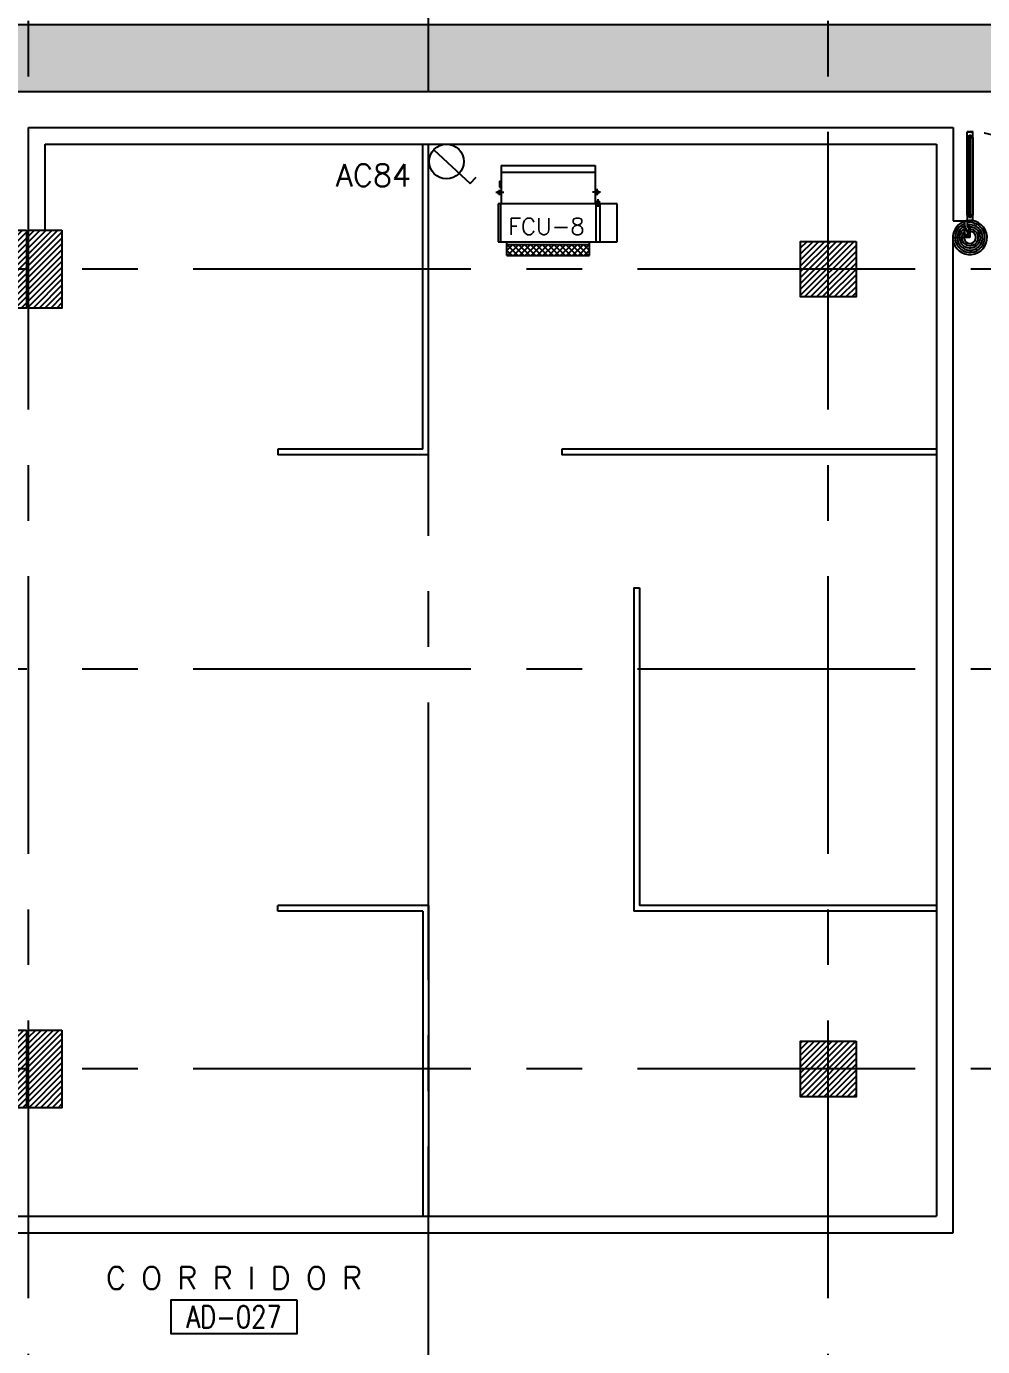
# Model space of a CAD drawing. Extents: x 417866.9 to 417960.2, y 43448 to 43538.2.
# Drawn here: x 417915.52 to 417924.13, y 43471.57 to 43483.46 of the extents above; entities that cross this region are included whole.
import ezdxf
from ezdxf.enums import TextEntityAlignment as Align

# ---------------------------------------------------------------- set-up
doc = ezdxf.new("R2010")
doc.units = 0
doc.header["$MEASUREMENT"] = 0
doc.linetypes.add('CENTERX2', pattern=[4, 2.5, -0.5, 0.5, -0.5])
doc.linetypes.add('HIDDEN', pattern=[0.375, 0.25, -0.125])
doc.layers.get('0').update_dxf_attribs({"color": 11, "linetype": 'CONTINUOUS'})
for name, color, linetype in [('AXES', 11, 'CENTERX2'), ('COL', 11, 'CONTINUOUS'), ('DOOR', 11, 'CONTINUOUS'), ('E-SOCKETS', 4, 'CONTINUOUS'), ('E-TRAY', 2, 'CONTINUOUS'), ('EJ', 11, 'CONTINUOUS'), ('FCU', 7, 'CONTINUOUS'), ('HAT', 11, 'CONTINUOUS'), ('PART', 11, 'CONTINUOUS'), ('RM-BOX', 11, 'CONTINUOUS'), ('RM-NAME', 11, 'CONTINUOUS'), ('RM-NO', 11, 'CONTINUOUS'), ('SCD', 2, 'CONTINUOUS'), ('WALL', 11, 'CONTINUOUS')]:
    doc.layers.add(name, color=color, linetype=linetype)
doc.styles.add('ROMANS', font='ROMANS.shx', dxfattribs={"width": 0.6})

# ---------------------------------------------------------------- blocks, each defined once
blk = doc.blocks.new('A$C5C1537D1')
at = {"layer": 'DOOR', "color": 0, "linetype": 'ByBlock'}
for p, q in [((25, 900), (25, 950)), ((75, 950), (25, 950)), ((25, 950), (75, 950)), ((25, 900), (42, 900)), ((42, 900), (42, 920)), ((42, 920), (58, 920)), ((58, 900), (58, 920)), ((58, 900), (75, 900)), ((75, 900), (75, 950)), ((1509, 855), (1509, 790)), ((1518, 855), (1509, 855)), ((1518, 778), (1518, 868)), ((1525, 868), (1518, 868)), ((1518, 855), (1518, 790)), ((1525, 900), (1525, 950)), ((1525, 950), (1575, 950)), ((1575, 950), (1525, 950)), ((1542, 900), (1525, 900)), ((1542, 900), (1542, 920)), ((1558, 920), (1542, 920)), ((1558, 900), (1558, 920)), ((1575, 900), (1558, 900)), ((1575, 900), (1575, 950)), ((1575, 868), (1582, 868)), ((1582, 778), (1582, 868)), ((1582, 855), (1582, 790)), ((1582, 855), (1591, 855)), ((1591, 855), (1591, 790)), ((1518, 790), (1509, 790)), ((1525, 778), (1518, 778)), ((1575, 778), (1582, 778)), ((1582, 790), (1591, 790)), ((0, 150), (25, 150)), ((0, 0), (0, 150)), ((25, 200), (25, 150)), ((42, 200), (25, 200)), ((25, 150), (25, 100)), ((75, 150), (25, 150)), ((42, 180), (42, 200)), ((58, 180), (42, 180)), ((58, 200), (58, 180)), ((75, 200), (58, 200)), ((75, 150), (75, 200)), ((1525, 150), (1525, 200)), ((1525, 200), (1542, 200)), ((1525, 150), (1575, 150)), ((1542, 200), (1542, 180)), ((1542, 180), (1558, 180)), ((1558, 180), (1558, 200)), ((1558, 200), (1575, 200)), ((1575, 200), (1575, 150)), ((1575, 150), (1575, 100)), ((1600, 150), (1575, 150)), ((1600, 0), (1600, 150)), ((50, 0), (0, 0)), ((25, 100), (50, 100)), ((50, 100), (50, 0)), ((1575, 100), (1550, 100)), ((1550, 100), (1550, 0)), ((1550, 0), (1600, 0))]:
    blk.add_line(p, q, dxfattribs=at)
at = {"layer": 'DOOR', "linetype": 'ByBlock'}
for p, q in [((25, 200), (25, 900)), ((42, 200), (42, 900)), ((58, 200), (58, 900)), ((75, 900), (75, 200)), ((1525, 900), (1525, 200)), ((1542, 200), (1542, 900)), ((1558, 200), (1558, 900)), ((1575, 200), (1575, 900))]:
    blk.add_line(p, q, dxfattribs=at)
at = {"layer": 'DOOR', "color": 9, "linetype": 'ByBlock'}
for p, q in [((50, 0), (0, 114)), ((50, 0), (0, 40)), ((50, 0), (37, 100)), ((1550, 0), (1600, 114)), ((1550, 0), (1563, 100)), ((1550, 0), (1600, 40))]:
    blk.add_line(p, q, dxfattribs=at)
at = {"layer": 'DOOR', "color": 0, "linetype": 'ByBlock'}
for centre in [(1476, 823), (1624, 823)]:
    blk.add_circle(centre, 32.4, dxfattribs=at)
at = {"layer": 'DOOR', "linetype": 'HIDDEN', "ltscale": 0.5}
for centre, start, end in [((50, 199), 356.2751, 91.9062), ((1550, 199), 88.0938, 183.7249)]:
    blk.add_arc(centre, 752, start, end, dxfattribs=at)
at = {"layer": 'DOOR', "color": 9, "linetype": 'ByBlock'}
for centre, radius, start, end in [((50, 0), 154, 103.7142, 108.8947), ((50, 0), 134, 100.72, 111.8402), ((1550, 0), 134, 68.1598, 79.28), ((1550, 0), 154, 71.1053, 76.2858), ((50, 0), 114, 102.6226, 115.9162), ((50, 0), 94.4, 90, 121.9818), ((50, 0), 74.4, 90, 132.2236), ((50, 0), 54.4, 90, 156.7926), ((50, 0), 34.4, 90, 180), ((50, 0), 14.4, 90, 180), ((1550, 0), 94.4, 58.0182, 90), ((1550, 0), 74.4, 47.7764, 90), ((1550, 0), 54.4, 23.2074, 90), ((1550, 0), 34.4, 0, 90), ((1550, 0), 14.4, 0, 90), ((1550, 0), 114, 64.0838, 77.3774)]:
    blk.add_arc(centre, radius, start, end, dxfattribs=at)
at = {"layer": 'WALL', "linetype": 'ByBlock'}
for p, q in [((0, 150), (0, 0)), ((1600, 150), (1600, 0))]:
    blk.add_line(p, q, dxfattribs=at)
blk = doc.blocks.new('COL50')
at = {"layer": 'COL'}
blk.add_lwpolyline([(-250, 250), (-250, -250), (250, -250), (250, 250)], close=True, dxfattribs=at)
blk = doc.blocks.new('*X74')
at = {"color": 0}
for p, q in [((227925, 17861), (228425, 18361)), ((227929, 17918), (228372, 18361)), ((227929, 17971), (228319, 18361)), ((227929, 18024), (228266, 18361)), ((227929, 18077), (228213, 18361)), ((227929, 18130), (228160, 18361)), ((227929, 18183), (228107, 18361)), ((227929, 18236), (228054, 18361)), ((227929, 18289), (228000, 18361)), ((227929, 18342), (227947, 18361)), ((227978, 17861), (228429, 18312)), ((228031, 17861), (228429, 18259)), ((228084, 17861), (228429, 18206)), ((228137, 17861), (228429, 18153)), ((228190, 17861), (228429, 18100)), ((228243, 17861), (228429, 18047)), ((228296, 17861), (228429, 17994)), ((228349, 17861), (228429, 17941)), ((228402, 17861), (228429, 17888))]:
    blk.add_line(p, q, dxfattribs=at)
blk = doc.blocks.new('*X81')
at = {"color": 0}
for p, q in [((227929, 25077), (228412, 25561)), ((227929, 25130), (228359, 25561)), ((227929, 25183), (228306, 25561)), ((227929, 25236), (228253, 25561)), ((227929, 25289), (228200, 25561)), ((227929, 25342), (228147, 25561)), ((227929, 25395), (228094, 25561)), ((227929, 25449), (228041, 25561)), ((227929, 25502), (227988, 25561)), ((227929, 25555), (227935, 25561)), ((227965, 25061), (228429, 25524)), ((228018, 25061), (228429, 25471)), ((228071, 25061), (228429, 25418)), ((228124, 25061), (228429, 25365)), ((228177, 25061), (228429, 25312)), ((228230, 25061), (228429, 25259)), ((228283, 25061), (228429, 25206)), ((228337, 25061), (228429, 25153)), ((228390, 25061), (228429, 25100))]:
    blk.add_line(p, q, dxfattribs=at)
blk = doc.blocks.new('RM1')
at = {"layer": 'RM-BOX'}
blk.add_lwpolyline([(570, -200), (-570, -200), (-570, -500), (570, -500)], close=True, dxfattribs=at)
at = {"layer": 'RM-NAME', "style": 'ROMANS'}
for tag, p in [('ROOMNAME1', (0, 324)), ('ROOMNAME2', (0, 0))]:
    blk.add_attdef(tag, text='', height=200, dxfattribs=at).set_placement(p, align=Align.MIDDLE)
at = {"layer": 'RM-NO', "style": 'ROMANS', "width": 0.8}
blk.add_attdef('ROOMNO', text='', height=200, dxfattribs=at).set_placement((0, -350), align=Align.MIDDLE)
blk = doc.blocks.new('C11')
at = {"layer": 'HAT'}
h = blk.add_hatch(dxfattribs=at)
h.set_pattern_fill('ANSI31', color=256, scale=300, style=0)
h.set_pattern_definition([(45, (-383765.23, -62181), (-26.5165043, 26.5165043), [])])
h.paths.add_polyline_path([(-20, 350), (-20, 700), (-320, 700), (-320, 350)])
h.paths.add_polyline_path([(-320, 0), (-20, 0), (-20, 350), (-320, 350)])
h = blk.add_hatch(dxfattribs=at)
h.set_pattern_fill('ANSI31', color=256, scale=300, style=0)
h.set_pattern_definition([(45, (-383445.23, -62181), (-26.5165043, 26.5165043), [])])
h.paths.add_polyline_path([(300, 350), (300, 700), (0, 700), (0, 350)])
h.paths.add_polyline_path([(0, 0), (300, 0), (300, 350), (0, 350)])
at = {"layer": 'COL'}
for points in [[(-20, 700), (-20, 0), (-320, 0), (-320, 700)], [(300, 700), (300, 0), (0, 0), (0, 700)]]:
    blk.add_lwpolyline(points, close=True, dxfattribs=at)
blk = doc.blocks.new('*X226')
at = {"color": 0}
for p, q in [((16890, -2467), (16943, -2414)), ((16890, -2520), (16990, -2420)), ((16990, -2565), (16890, -2465)), ((16890, -2573), (16990, -2473)), ((16990, -2512), (16892, -2414)), ((16990, -2459), (16945, -2414)), ((16990, -2619), (16890, -2519)), ((16890, -2626), (16990, -2526)), ((16990, -2672), (16890, -2572)), ((16890, -2679), (16990, -2579)), ((16990, -2725), (16890, -2625)), ((16890, -2732), (16990, -2632)), ((16990, -2778), (16890, -2678)), ((16890, -2785), (16990, -2685)), ((16990, -2831), (16890, -2731)), ((16890, -2838), (16990, -2738)), ((16990, -2884), (16890, -2784)), ((16890, -2891), (16990, -2791)), ((16990, -2937), (16890, -2837)), ((16890, -2944), (16990, -2844)), ((16990, -2990), (16890, -2890)), ((16890, -2997), (16990, -2897)), ((16990, -3043), (16890, -2943)), ((16890, -3050), (16990, -2950)), ((16990, -3096), (16890, -2996)), ((16890, -3103), (16990, -3003)), ((16990, -3149), (16890, -3049)), ((16892, -3155), (16990, -3056)), ((16944, -3155), (16890, -3102)), ((16945, -3155), (16990, -3109))]:
    blk.add_line(p, q, dxfattribs=at)
blk = doc.blocks.new('WHE06')
at = {"color": 2}
for p, q in [((689, 621), (346, 621)), ((346, 621), (346, 469)), ((689, 469), (689, 621)), ((60, -422), (60, 422)), ((212, 437), (269, 437)), ((232, 452), (232, 422)), ((232, 452), (252, 452)), ((242, 472), (242, 399)), ((252, 452), (252, 422)), ((305, 448), (373, 448)), ((321, 458), (321, 438)), ((321, 458), (346, 458)), ((321, 438), (346, 438)), ((346, 430), (689, 430)), ((811, 371), (689, 371)), ((711, -371), (711, 371)), ((811, -371), (811, 371)), ((142, -437), (142, -422)), ((142, -437), (197, -437)), ((197, -437), (197, -422)), ((221, -437), (269, -437)), ((232, -452), (232, -422)), ((232, -452), (252, -452)), ((242, -472), (242, -399)), ((252, -452), (252, -422)), ((346, -430), (689, -430)), ((811, -371), (689, -371))]:
    blk.add_line(p, q, dxfattribs=at)
at = {"color": 6}
for p, q in [((0, -422), (0, 422)), ((0, 422), (346, 422)), ((346, 469), (346, -451)), ((689, 469), (346, 469)), ((689, -451), (689, 469)), ((0, -422), (346, -422)), ((346, -451), (689, -451))]:
    blk.add_line(p, q, dxfattribs=at)
at = {"color": 2}
blk.add_blockref('*X226', (-16179, 2784), dxfattribs=at)

msp = doc.modelspace()

# ---------------------------------------------------------------- hatches: boundary and pattern name
at = {"layer": 'HAT'}
h = msp.add_hatch(dxfattribs=at)
h.set_pattern_fill('ANGLE', color=256, style=0)
h.set_pattern_definition([(0, (0, 0), (0, 0.275), [0.2, -0.075]), (90, (0, 0), (-0.275, 2e-17), [0.2, -0.075])])
h.paths.add_polyline_path([(417898.0311, 43492.6743), (417897.4311, 43492.6743), (417897.4311, 43483.2546), (417897.8107, 43482.875), (417906.0796, 43482.875), (417907.2753, 43481.6793), (417914.1411, 43481.6793), (417915.3368, 43482.875), (417933.6467, 43482.875), (417933.9467, 43482.575), (417933.9467, 43474.8441), (417934.3225, 43474.4684), (417942.1008, 43474.4684), (417942.1008, 43474.7684), (417934.4467, 43474.7684), (417934.2467, 43474.9684), (417934.2467, 43482.575), (417934.5467, 43482.875), (417936.3308, 43482.875), (417936.6308, 43483.175), (417938.2984, 43483.175), (417938.7484, 43483.625), (417938.7484, 43489.0378), (417938.4484, 43489.0378), (417938.4484, 43483.7492), (417938.1741, 43483.475), (417915.0883, 43483.475), (417913.8926, 43482.2793), (417907.5238, 43482.2793), (417906.3281, 43483.475), (417898.2796, 43483.475), (417898.0311, 43483.7235)])

# ---------------------------------------------------------------- linework, layer by layer
at = {"layer": 'AXES'}
for p, q in [((417922.7366, 43460.01), (417922.7366, 43537.5491)), ((417915.5366, 43460.01), (417915.5366, 43537.1991)), ((417919.1366, 43466.8743), (417919.1366, 43525.6943)), ((417959.5194, 43481.2743), (417889.6966, 43481.2743)), ((417959.5194, 43477.6743), (417889.6966, 43477.6743)), ((417959.5194, 43474.0743), (417889.6966, 43474.0743))]:
    msp.add_line(p, q, dxfattribs=at)
at = {"layer": 'E-SOCKETS'}
for p, q in [((417919.184, 43482.3495), (417919.5118, 43482.0444)), ((417919.5118, 43482.0444), (417919.5663, 43482.1029))]:
    msp.add_line(p, q, dxfattribs=at)
msp.add_circle((417919.2983, 43482.2431), 0.1562, dxfattribs=at)
at = {"layer": 'E-TRAY', "color": 4}
msp.add_lwpolyline([(417915.3368, 43482.875), (417933.6467, 43482.875), (417933.9467, 43482.575), (417933.9467, 43474.8441), (417934.3225, 43474.4684), (417942.1008, 43474.4684), (417942.1008, 43474.7684), (417934.4467, 43474.7684), (417934.2467, 43474.9684), (417934.2467, 43482.575), (417934.5467, 43482.875), (417936.3308, 43482.875), (417936.6308, 43483.175), (417938.2984, 43483.175), (417938.7484, 43483.625), (417938.7484, 43489.0378), (417938.4484, 43489.0378), (417938.4484, 43483.7492), (417938.1741, 43483.475), (417915.0883, 43483.475)], dxfattribs=at)
at = {"layer": 'PART'}
for p, q in [((417919.0866, 43479.6543), (417919.0866, 43482.3993)), ((417919.1366, 43479.6043), (417919.1366, 43482.3993)), ((417919.0866, 43479.6543), (417917.78, 43479.6543)), ((417917.78, 43479.6543), (417917.78, 43479.6043)), ((417923.7116, 43479.6543), (417920.3366, 43479.6543)), ((417920.3366, 43479.6543), (417920.3366, 43479.6043)), ((417919.1366, 43479.6043), (417917.78, 43479.6043)), ((417923.7116, 43479.6043), (417920.3366, 43479.6043)), ((417920.9866, 43478.4043), (417921.0366, 43478.4043)), ((417920.9866, 43478.4043), (417920.9866, 43475.4943)), ((417921.0366, 43478.4043), (417921.0366, 43475.5443)), ((417919.1366, 43475.5443), (417917.78, 43475.5443)), ((417917.78, 43475.4943), (417917.78, 43475.5443)), ((417919.0866, 43475.4943), (417917.78, 43475.4943)), ((417919.0866, 43475.4943), (417919.0866, 43472.7493)), ((417919.1366, 43475.5443), (417919.1366, 43472.7493)), ((417923.7116, 43475.4943), (417920.9866, 43475.4943)), ((417923.7116, 43475.5443), (417921.0366, 43475.5443))]:
    msp.add_line(p, q, dxfattribs=at)
at = {"layer": 'WALL'}
for p, q in [((417915.5366, 43481.5243), (417915.5366, 43482.5493)), ((417915.5366, 43482.5493), (417923.8616, 43482.5493)), ((417923.8616, 43482.5493), (417923.8616, 43481.7095)), ((417915.6866, 43481.6243), (417915.6866, 43482.3993)), ((417915.6866, 43482.3993), (417923.7116, 43482.3993)), ((417923.7116, 43482.3993), (417923.7116, 43472.7493)), ((417923.8616, 43481.7095), (417923.9616, 43481.7095)), ((417923.9616, 43481.5595), (417923.9616, 43481.7095)), ((417923.8616, 43472.5993), (417923.8616, 43481.5595)), ((417923.8616, 43481.5595), (417923.9616, 43481.5595)), ((417914.0166, 43472.7493), (417923.7116, 43472.7493)), ((417914.0166, 43472.5993), (417923.8616, 43472.5993))]:
    msp.add_line(p, q, dxfattribs=at)

# ---------------------------------------------------------------- block references
at = {"layer": 'COL', "xscale": -0.001000000047497451, "yscale": 0.0009999999892897904, "zscale": 0.001}
for p in [(417922.7366, 43481.2743), (417922.7366, 43474.0743)]:
    msp.add_blockref('COL50', p, dxfattribs=at)
at = {"layer": 'DOOR', "color": 0, "xscale": 0.001000000047497451, "yscale": 0.0009999999892897904, "zscale": 0.001}
msp.add_blockref('A$C5C1537D1', (417923.9616, 43481.5595), dxfattribs=at)
at = {"layer": 'EJ', "color": 2, "linetype": 'ByBlock', "xscale": 0.001000000047497451, "yscale": 0.0009999999892897904, "zscale": 0.001}
for p in [(417915.5366, 43480.9243), (417915.5366, 43473.7243)]:
    msp.add_blockref('C11', p, dxfattribs=at)
at = {"layer": 'FCU', "xscale": 0.001000002026557922, "yscale": 0.001000002026557922, "zscale": 0.001, "rotation": 270}
msp.add_blockref('WHE06', (417920.214, 43482.2088), dxfattribs=at)
at = {"layer": 'HAT', "xscale": 0.001000000047497451, "yscale": 0.0009999999892897904, "zscale": 0.001}
for name in ['*X81', '*X74']:
    msp.add_blockref(name, (417694.5581, 43455.9633), dxfattribs=at)
at = {"layer": 'WALL', "xscale": 0.001000000047497451, "yscale": 0.0009999999892897904, "zscale": 0.001}
msp.add_blockref('RM1', (417917.3858, 43472.1921), dxfattribs=at).add_auto_attribs({'ROOMNO': 'AD-027', 'ROOMNAME2': 'C O R R I D O R'})

# ---------------------------------------------------------------- texts
at = {"layer": 'E-SOCKETS', "style": 'ROMANS'}
msp.add_text('AC84', height=0.2, dxfattribs=at).set_placement((417918.3022, 43482.0199))
at = {"layer": 'SCD', "style": 'ROMANS', "width": 1}
msp.add_text('FCU-8', height=0.15, dxfattribs=at).set_placement((417920.1987, 43481.6592), align=Align.MIDDLE)

doc.saveas('drawing.dxf')
